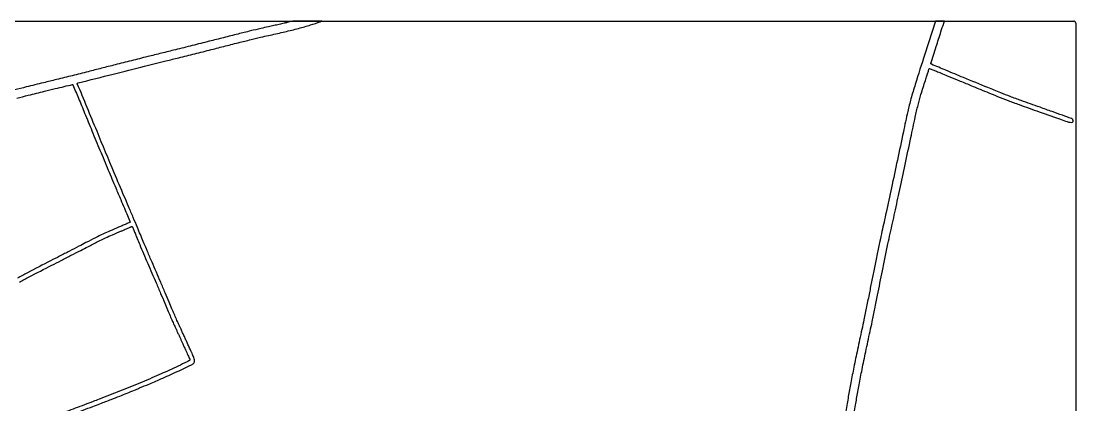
# Model space of a CAD drawing. Header units: metres. Extents: x 244 to 6504, y 133 to 4776.
# Drawn here: x 4352 to 6504, y 3992 to 4776 of the extents above; entities that cross this region are included whole.
import ezdxf

# ---------------------------------------------------------------- set-up
doc = ezdxf.new("R2010")
doc.units = ezdxf.units.M
doc.header["$MEASUREMENT"] = 0

msp = doc.modelspace()

# ---------------------------------------------------------------- linework, layer by layer
for points in [[(2390.74, 4302.36, -0.000001), (2436.6, 4383.87, -0.253439)], [(5649.78, 2908.29, -0.000001), (5592.12, 2927.27, -0.000136)], [(4456.47, 3973.39, -0.000095), (4477.93, 3981.55, -0.000096), (4497.87, 3989.12, -0.000237), (4512.5, 3994.67, 0.001139), (4535.48, 4003.42, 0.002563), (4552.86, 4010.19, 0.003109), (4567.91, 4016.25, 0.002844), (4583.33, 4022.68, -0.001153), (4589.66, 4025.34, -0.000886), (4596.58, 4028.21, -0.000896), (4603.06, 4030.88, -0.002131), (4607.89, 4032.84, 0.009523), (4632.91, 4043.39, 0.004217), (4665.56, 4058.23, 0.001295), (4699.08, 4073.92, 0.098031), (4703.85, 4077.44, 0.128482), (4705.38, 4080.34, 0.100547), (4705.48, 4083.91, 0.052931), (4704.01, 4089.05, 0.011428), (4700.35, 4097.55, -0.000687), (4697.97, 4102.76, -0.000276), (4694.73, 4109.9, -0.000273), (4691.25, 4117.59, -0.000345), (4688.04, 4124.71, 0.001365), (4684.81, 4131.82, 0.001074), (4681.27, 4139.52, 0.001085), (4677.96, 4146.65, 0.002681), (4675.48, 4151.87, -0.007252), (4672.82, 4157.62, -0.00184), (4668.67, 4167.03, -0.001876), (4664.01, 4177.82, -0.001897), (4659.45, 4188.6, 0.00136), (4653.84, 4201.9, 0.000458), (4645.58, 4221.27, 0.000455), (4636.41, 4242.68, 0.000521), (4627.6, 4263.12, -0.000869), (4618.74, 4283.74, -0.000725), (4609.39, 4305.66, -0.000731), (4600.9, 4325.75, -0.001996), (4594.97, 4340, 0.001756), (4589.03, 4354.3, 0.000631), (4580.47, 4374.61, 0.000626), (4571.03, 4396.85, 0.000743), (4562.06, 4417.83, -0.002699), (4541.76, 4465.83, -0.000556), (4506.53, 4550.67, -0.000012), (4466.32, 4647.8, -0.340914), (4466.54, 4648.59, -0.1005), (4467.95, 4649.27, -0.000023), (4539.68, 4667.46, -0.000541), (4603.73, 4683.62, -0.001653), (4647.24, 4694.39, 0.000965), (4673.34, 4700.82, 0.000497), (4706, 4708.96, 0.000494), (4739.58, 4717.41, 0.000747), (4768.79, 4724.83, -0.00112), (4798.32, 4732.31, -0.00171), (4823.97, 4738.65, -0.001937), (4845.1, 4743.71, -0.005421), (4859.95, 4747.04, 0.005632), (4889.89, 4753.76, 0.006901), (4917.71, 4760.74, 0.00757), (4942.22, 4767.65, 0.013811), (4961.96, 4774.14), (4965.61, 4775.45), (4935.94, 4775.5), (4906.27, 4775.55), (4894.42, 4772.57, -0.004857), (4888.15, 4771.06, -0.001357), (4878.3, 4768.82, -0.001369), (4867.15, 4766.34, -0.00144), (4856.17, 4763.97, 0.005166), (4840.85, 4760.54, 0.002044), (4819.87, 4755.52, 0.001775), (4794.42, 4749.23, 0.001131), (4764.86, 4741.74, -0.000784), (4735.53, 4734.29, -0.000477), (4700.84, 4725.57, -0.000478), (4666.43, 4716.99, -0.000846), (4638.03, 4709.98, 0.000942), (4609.95, 4703.05, 0.000563), (4576.58, 4694.71, 0.000563), (4543.37, 4686.33, 0.000978), (4515.82, 4679.28, -0.00121), (4488.51, 4672.32, -0.00073), (4456.12, 4664.19, -0.000732), (4423.91, 4656.2, -0.001283), (4397.24, 4649.7, 0.001289), (4362.17, 4641.16, 0.004024), (4338.63, 4635.16, 0.003914)], [(6051.36, 3976.03, 0.001072), (6054.28, 3992.13, 0.00188), (6056.63, 4005.47, -0.004216), (6061.61, 4033.05, -0.002777), (6067.79, 4064.7, -0.002427), (6075.23, 4100.87, -0.001614), (6084.11, 4142.26, 0.002146), (6088.4, 4162.38, 0.000989), (6093.82, 4188.61, 0.00098), (6099.41, 4216.21, 0.001359), (6104.31, 4240.96, -0.001679), (6109.25, 4265.89, -0.001168), (6115, 4294, -0.001178), (6120.64, 4320.96, -0.002435), (6125.19, 4341.98, 0.000952), (6134.61, 4384.81, 0.00073), (6144.74, 4431.64, 0.000673), (6155.62, 4482.58, 0.000528), (6167.27, 4537.84, -0.001947), (6176.23, 4579.74, -0.008686), (6182.01, 4604.21, -0.010974), (6187.99, 4625.7, -0.004482), (6197.02, 4654.65, -0.000059), (6199.97, 4663.83, -0.000096), (6202.48, 4671.63, -0.000011), (6204.72, 4678.59, -0.008035), (6204.85, 4678.96, -0.423338), (6205.1, 4679.07, -0.000348), (6211.97, 4676.36, -0.002936), (6219.7, 4673.25, -0.001758), (6228.86, 4669.47, 0.000603), (6241.64, 4664.15, 0.000158), (6262.14, 4655.66, 0.00016), (6285.5, 4646.01, 0.000164), (6308.68, 4636.45, 0.001242), (6344.43, 4621.83, 0.005346), (6365.82, 4613.4, 0.004891), (6388.21, 4605.11, 0.000923), (6429.29, 4590.44, 0.000543), (6476.42, 4573.76, 0.014164), (6489.25, 4569.64, 0.062772), (6495.37, 4568.67, 0.302481), (6498.22, 4570.43, 0.118733), (6498.5, 4571.9, 0.074122), (6498.16, 4573.63, 0.073037), (6497.33, 4575.22, 0.106953), (6496.15, 4576.26, 0.042034), (6495.32, 4576.64, 0.000045), (6476.57, 4583.35, 0.000433), (6455.61, 4590.83, 0.000266), (6430.9, 4599.61, -0.000902), (6392.37, 4613.35, -0.004135), (6370.09, 4621.55, -0.005324), (6350.64, 4629.13, -0.002224), (6324.58, 4639.74, -0.000231), (6274.79, 4660.3, -0.000595), (6238.82, 4675.22, -0.000054), (6209.37, 4687.49, -0.08934), (6208.44, 4688.09, -0.288342), (6208.26, 4688.8, -0.000065), (6219.09, 4723.4, -0.00128), (6228.7, 4753.84, -0.006082), (6234.46, 4771.18, 0.001677), (6234.98, 4772.69, 0.00259), (6235.42, 4774.01, 0.000815), (6235.79, 4775.15, 0.078304), (6235.82, 4775.32, 0.406251), (6235.73, 4775.41, 0.000606), (6233.13, 4775.48, 0.003881), (6230.17, 4775.53, 0.002328), (6226.66, 4775.55), (6217.5, 4775.55), (6195.76, 4707.81, 0.001215), (6176.24, 4646.46, 0.009061), (6167.56, 4617.14, 0.012299), (6161.03, 4590.99, 0.003337), (6152, 4549.33, -0.000577), (6139.83, 4491.72, -0.000615), (6127.79, 4435.35, -0.000654), (6116.88, 4384.86, -0.001401), (6108.29, 4345.93, 0.002817), (6104.07, 4326.53, 0.001183), (6098.6, 4300.38, 0.00117), (6092.88, 4272.4, 0.001523), (6087.78, 4246.74, -0.00125), (6082.68, 4220.99, -0.000943), (6076.95, 4192.71, -0.000953), (6071.46, 4166.17, -0.002205), (6067.22, 4146.26, 0.001631), (6058.39, 4105.1, 0.002465), (6051, 4069.21, 0.002811), (6044.82, 4037.51, 0.003952), (6039.69, 4009.16, -0.00166), (6037.25, 3995.28, -0.001031), (6034.29, 3979.01, -0.001034)], [(4342.58, 4618.23, -0.003719), (4366.28, 4624.31, -0.001396), (4399.56, 4632.48, -0.000406), (4421.32, 4637.74, -0.000668), (4439.73, 4642.15, -0.000043), (4456.31, 4646.09, -0.108443), (4456.78, 4646.1, -0.249067), (4457.12, 4645.82, -0.000028), (4468.62, 4618.3, -0.000757), (4481.3, 4587.81, -0.000456), (4496.25, 4551.61, 0.0006), (4512.58, 4512.12, 0.000549), (4529.5, 4471.47, 0.000548), (4544.68, 4435.21, 0.001797), (4554.83, 4411.3, -0.000466), (4562.36, 4393.67, -0.000775), (4568.67, 4378.8, -0.000025), (4574.35, 4365.36, -0.338123), (4574.31, 4365.19, -0.063063), (4573.36, 4364.63, -0.000593), (4565.92, 4361.36, -0.002202), (4558.04, 4357.96, -0.002312), (4550.26, 4354.68, 0.004339), (4533.05, 4347.35, 0.007229), (4518.71, 4340.85, 0.006586), (4503.66, 4333.52, 0.002929), (4484.02, 4323.48, -0.000586), (4469.62, 4316.03, -0.000257), (4450.51, 4306.19, -0.000254), (4430.23, 4295.77, -0.00034), (4411.81, 4286.35, 0.00089), (4364.53, 4262.07, 0.008195), (4344.22, 4251.17, 0.013717)], [(4347.99, 4242.76, -0.008894), (4367.81, 4253.43, -0.000943), (4414.46, 4277.4, 0.000313), (4433.18, 4286.99, 0.000233), (4453.83, 4297.59, 0.000235), (4473.29, 4307.61, 0.000533), (4487.99, 4315.2, -0.002857), (4508.27, 4325.56, -0.006734), (4523.55, 4333, -0.007347), (4538.19, 4339.62, -0.004088), (4556.22, 4347.29, 0.001478), (4561.61, 4349.55, 0.001602), (4566.84, 4351.78, 0.001506), (4571.31, 4353.72, 0.00781), (4573.76, 4354.83, -0.009786), (4575.85, 4355.77, -0.038072), (4577.19, 4356.23, -0.071244), (4578.04, 4356.32, -0.266051), (4578.49, 4356.05, -0.026402), (4578.8, 4355.39, -0.000129), (4581.63, 4348.57, -0.000594), (4584.83, 4340.79, -0.000376), (4588.55, 4331.72, 0.002504), (4593.6, 4319.55, 0.000774), (4601.32, 4301.29, 0.000774), (4610.01, 4280.9, 0.000851), (4618.5, 4261.17, -0.000545), (4627.14, 4241.1, -0.000449), (4636.32, 4219.68, -0.000454), (4644.7, 4200.01, -0.001215), (4650.63, 4185.98, 0.001863), (4655.55, 4174.38, 0.001854), (4660.57, 4162.79, 0.001814), (4665.02, 4152.7, 0.007267), (4667.86, 4146.57, -0.002374), (4670.31, 4141.42, -0.001377), (4673.2, 4135.21, -0.001376), (4676.07, 4128.97, -0.002319), (4678.44, 4123.71, 0.00112), (4680.84, 4118.34, 0.000595), (4683.85, 4111.69, 0.000592), (4686.94, 4104.9, 0.00092), (4689.62, 4099.05, -0.001886), (4691.95, 4093.93, -0.002692), (4693.98, 4089.37, -0.001479), (4695.66, 4085.5, -0.040378), (4696.02, 4084.44, -0.31793), (4695.52, 4083.17, -0.024484), (4692.18, 4081.17, -0.011274), (4685.6, 4077.87, -0.000876), (4667.78, 4069.47, -0.006066), (4632.71, 4053.53, -0.004589), (4593.85, 4036.85, -0.004397), (4552.73, 4020.06, -0.004248), (4510.85, 4003.81, 0.000273), (4498.45, 3999.11, 0.000102), (4481.04, 3992.5, 0.000101), (4462.07, 3985.29, 0.000122), (4444.27, 3978.51, -0.000213)], [(6263.12, 3779.59, -0.000009), (6229.21, 3794.47, -0.071306)], [(5689.71, 2893.63, 0.000001), (5674.92, 2899.09)]]:
    msp.add_lwpolyline(points, format="xyb")
at = {"linetype": 'ByBlock'}
msp.add_lwpolyline([(6503.77, 4771.63), (6503.77, 138.03, -0.4142136), (6499.85, 134.12), (248.05, 134.12, -0.4142136), (244.14, 138.03), (244.14, 4771.63, -0.4142136), (248.05, 4775.55), (6499.85, 4775.55)], format="xyb", dxfattribs=at)
msp.add_arc((6499.85, 4771.63), 3.92, 0, 90, dxfattribs=at)

doc.saveas('drawing.dxf')
